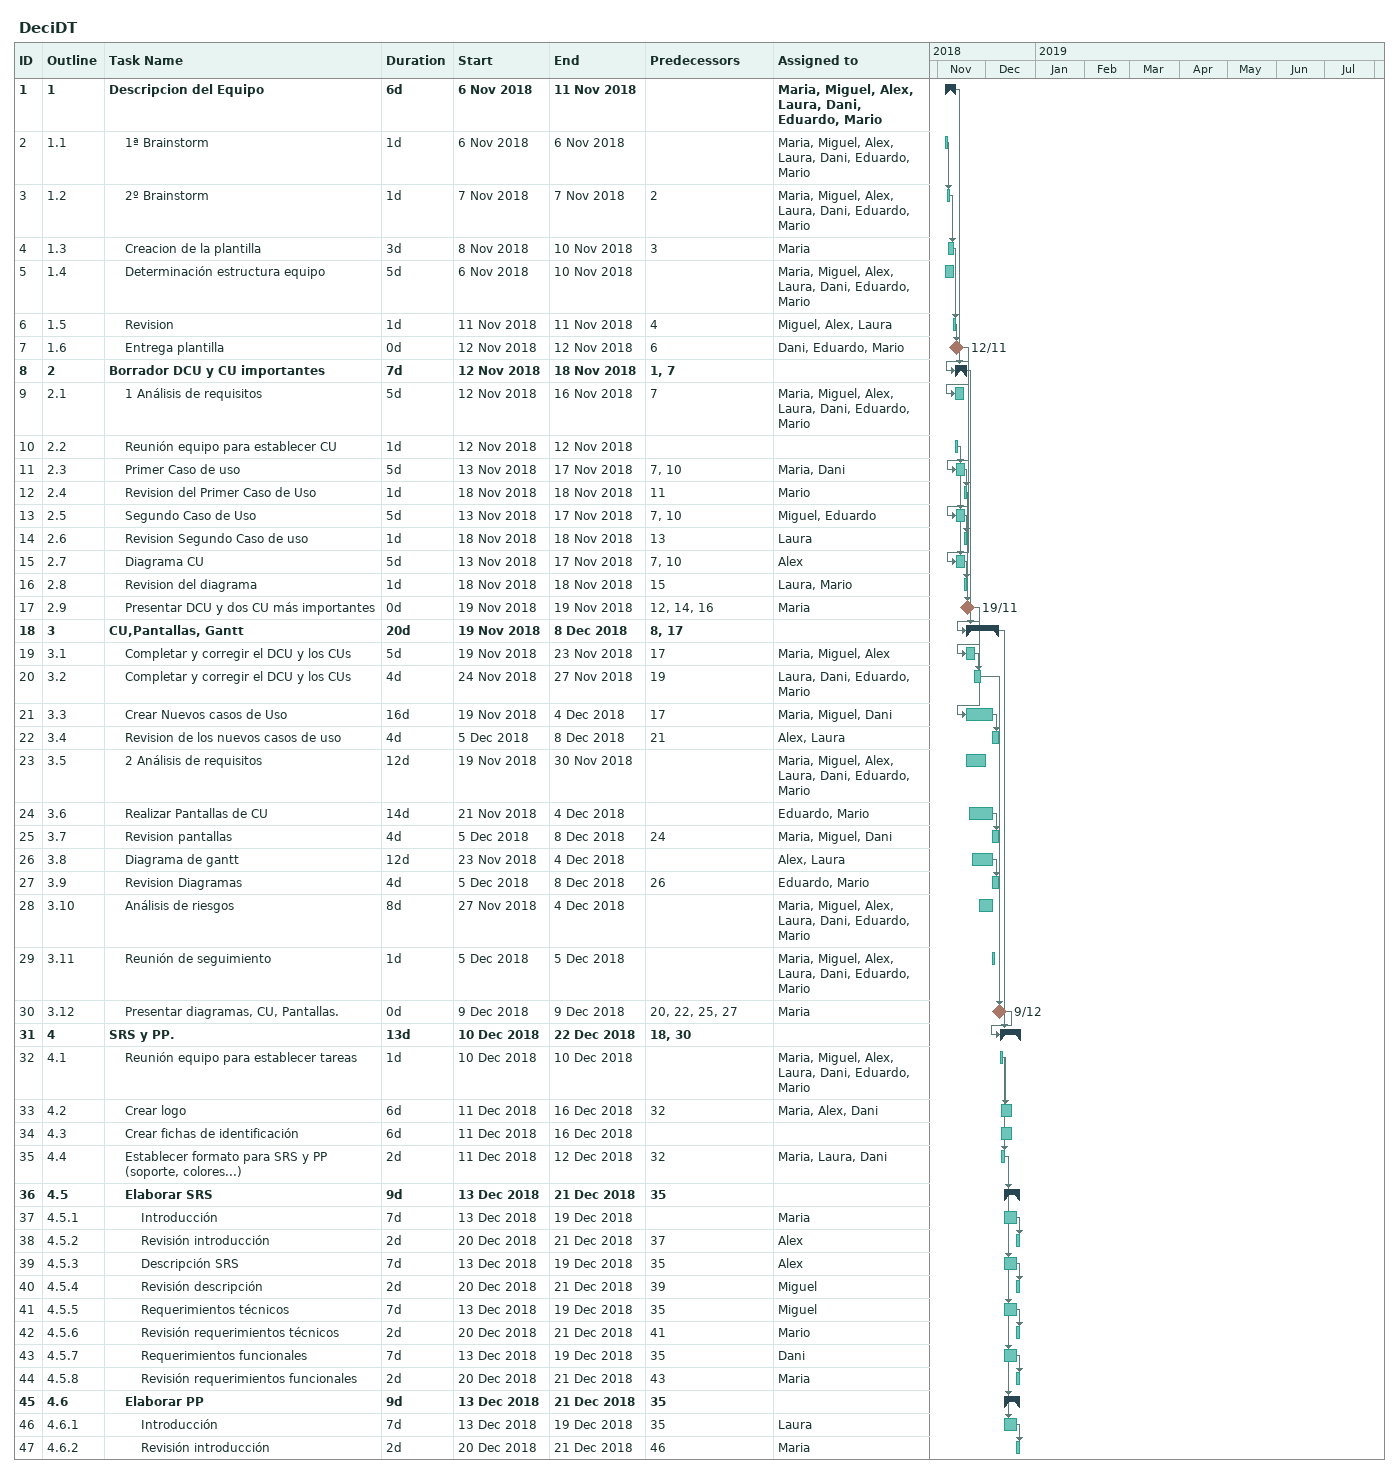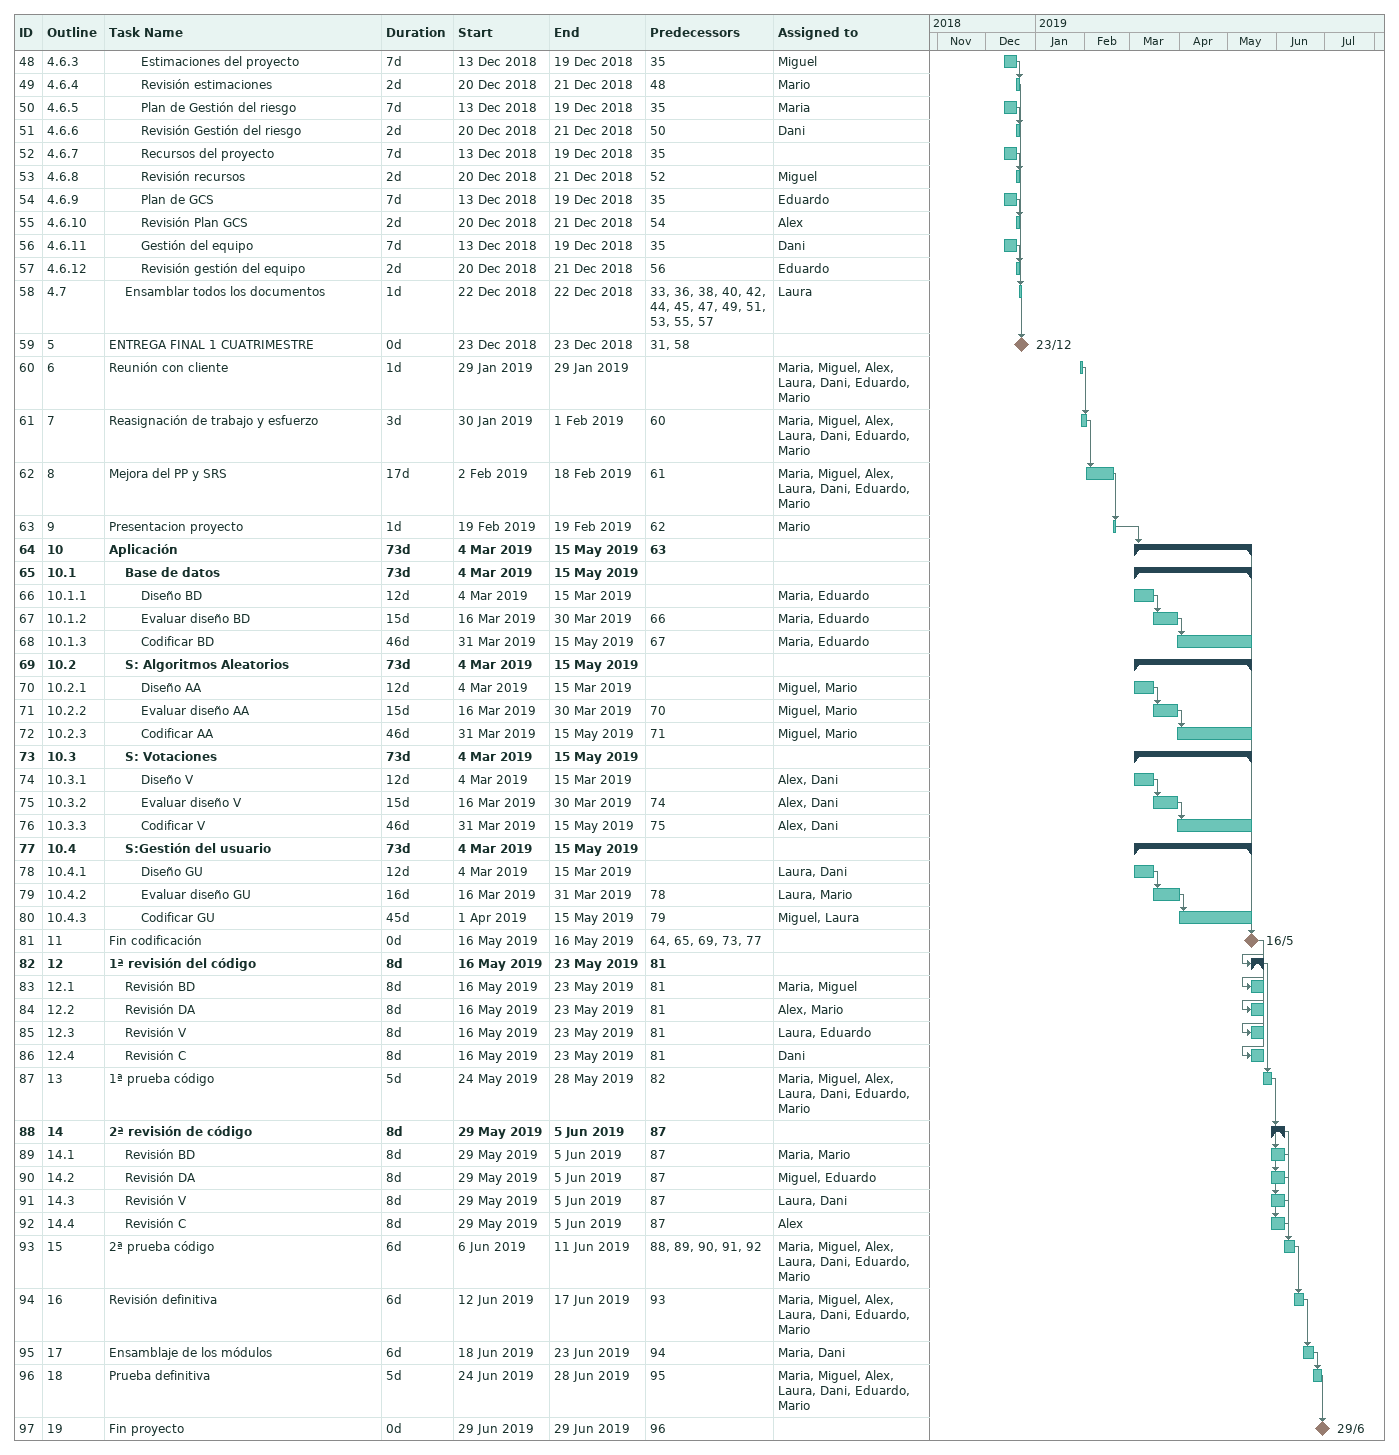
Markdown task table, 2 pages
DeciDT

| ID | WBS | Task | Duration | Start | Finish | Predecessors | Resources |
|---|---|---|---|---|---|---|---|
| 1 | 1 | **Descripcion del Equipo** | 6d | 2018-11-06 | 2018-11-11 |  | Maria, Miguel, Alex, Laura, Dani, Eduardo, Mario |
| 2 | 1.1 | 1ª Brainstorm | 1d | 2018-11-06 | 2018-11-06 |  | Maria, Miguel, Alex, Laura, Dani, Eduardo, Mario |
| 3 | 1.2 | 2º Brainstorm | 1d | 2018-11-07 | 2018-11-07 | 2 | Maria, Miguel, Alex, Laura, Dani, Eduardo, Mario |
| 4 | 1.3 | Creacion de la plantilla | 3d | 2018-11-08 | 2018-11-10 | 3 | Maria |
| 5 | 1.4 | Determinación estructura equipo | 5d | 2018-11-06 | 2018-11-10 |  | Maria, Miguel, Alex, Laura, Dani, Eduardo, Mario |
| 6 | 1.5 | Revision | 1d | 2018-11-11 | 2018-11-11 | 4 | Miguel, Alex, Laura |
| 7 | 1.6 | Entrega plantilla | 0d | 2018-11-12 | 2018-11-12 | 6 | Dani, Eduardo, Mario |
| 8 | 2 | **Borrador DCU y CU importantes** | 7d | 2018-11-12 | 2018-11-18 | 1, 7 |  |
| 9 | 2.1 | 1 Análisis de requisitos | 5d | 2018-11-12 | 2018-11-16 | 7 | Maria, Miguel, Alex, Laura, Dani, Eduardo, Mario |
| 10 | 2.2 | Reunión equipo para establecer CU | 1d | 2018-11-12 | 2018-11-12 |  |  |
| 11 | 2.3 | Primer Caso de uso | 5d | 2018-11-13 | 2018-11-17 | 7, 10 | Maria, Dani |
| 12 | 2.4 | Revision del Primer Caso de Uso | 1d | 2018-11-18 | 2018-11-18 | 11 | Mario |
| 13 | 2.5 | Segundo Caso de Uso | 5d | 2018-11-13 | 2018-11-17 | 7, 10 | Miguel, Eduardo |
| 14 | 2.6 | Revision Segundo Caso de uso | 1d | 2018-11-18 | 2018-11-18 | 13 | Laura |
| 15 | 2.7 | Diagrama CU | 5d | 2018-11-13 | 2018-11-17 | 7, 10 | Alex |
| 16 | 2.8 | Revision del diagrama | 1d | 2018-11-18 | 2018-11-18 | 15 | Laura, Mario |
| 17 | 2.9 | Presentar DCU y dos CU más importantes | 0d | 2018-11-19 | 2018-11-19 | 12, 14, 16 | Maria |
| 18 | 3 | **CU,Pantallas, Gantt** | 20d | 2018-11-19 | 2018-12-08 | 8, 17 |  |
| 19 | 3.1 | Completar y corregir el DCU y los CUs | 5d | 2018-11-19 | 2018-11-23 | 17 | Maria, Miguel, Alex |
| 20 | 3.2 | Completar y corregir el DCU y los CUs | 4d | 2018-11-24 | 2018-11-27 | 19 | Laura, Dani, Eduardo, Mario |
| 21 | 3.3 | Crear Nuevos casos de Uso | 16d | 2018-11-19 | 2018-12-04 | 17 | Maria, Miguel, Dani |
| 22 | 3.4 | Revision de los nuevos casos de uso | 4d | 2018-12-05 | 2018-12-08 | 21 | Alex, Laura |
| 23 | 3.5 | 2 Análisis de requisitos | 12d | 2018-11-19 | 2018-11-30 |  | Maria, Miguel, Alex, Laura, Dani, Eduardo, Mario |
| 24 | 3.6 | Realizar Pantallas de CU | 14d | 2018-11-21 | 2018-12-04 |  | Eduardo, Mario |
| 25 | 3.7 | Revision pantallas | 4d | 2018-12-05 | 2018-12-08 | 24 | Maria, Miguel, Dani |
| 26 | 3.8 | Diagrama de gantt | 12d | 2018-11-23 | 2018-12-04 |  | Alex, Laura |
| 27 | 3.9 | Revision Diagramas | 4d | 2018-12-05 | 2018-12-08 | 26 | Eduardo, Mario |
| 28 | 3.10 | Análisis de riesgos | 8d | 2018-11-27 | 2018-12-04 |  | Maria, Miguel, Alex, Laura, Dani, Eduardo, Mario |
| 29 | 3.11 | Reunión de seguimiento | 1d | 2018-12-05 | 2018-12-05 |  | Maria, Miguel, Alex, Laura, Dani, Eduardo, Mario |
| 30 | 3.12 | Presentar diagramas, CU, Pantallas. | 0d | 2018-12-09 | 2018-12-09 | 20, 22, 25, 27 | Maria |
| 31 | 4 | **SRS y PP.** | 13d | 2018-12-10 | 2018-12-22 | 18, 30 |  |
| 32 | 4.1 | Reunión equipo para establecer tareas | 1d | 2018-12-10 | 2018-12-10 |  | Maria, Miguel, Alex, Laura, Dani, Eduardo, Mario |
| 33 | 4.2 | Crear logo | 6d | 2018-12-11 | 2018-12-16 | 32 | Maria, Alex, Dani |
| 34 | 4.3 | Crear fichas de identificación | 6d | 2018-12-11 | 2018-12-16 |  |  |
| 35 | 4.4 | Establecer formato para SRS y PP (soporte, colores...) | 2d | 2018-12-11 | 2018-12-12 | 32 | Maria, Laura, Dani |
| 36 | 4.5 | **Elaborar SRS** | 9d | 2018-12-13 | 2018-12-21 | 35 |  |
| 37 | 4.5.1 | Introducción | 7d | 2018-12-13 | 2018-12-19 |  | Maria |
| 38 | 4.5.2 | Revisión introducción | 2d | 2018-12-20 | 2018-12-21 | 37 | Alex |
| 39 | 4.5.3 | Descripción SRS | 7d | 2018-12-13 | 2018-12-19 | 35 | Alex |
| 40 | 4.5.4 | Revisión descripción | 2d | 2018-12-20 | 2018-12-21 | 39 | Miguel |
| 41 | 4.5.5 | Requerimientos técnicos | 7d | 2018-12-13 | 2018-12-19 | 35 | Miguel |
| 42 | 4.5.6 | Revisión requerimientos técnicos | 2d | 2018-12-20 | 2018-12-21 | 41 | Mario |
| 43 | 4.5.7 | Requerimientos funcionales | 7d | 2018-12-13 | 2018-12-19 | 35 | Dani |
| 44 | 4.5.8 | Revisión requerimientos funcionales | 2d | 2018-12-20 | 2018-12-21 | 43 | Maria |
| 45 | 4.6 | **Elaborar PP** | 9d | 2018-12-13 | 2018-12-21 | 35 |  |
| 46 | 4.6.1 | Introducción | 7d | 2018-12-13 | 2018-12-19 | 35 | Laura |
| 47 | 4.6.2 | Revisión introducción | 2d | 2018-12-20 | 2018-12-21 | 46 | Maria |
| 48 | 4.6.3 | Estimaciones del proyecto | 7d | 2018-12-13 | 2018-12-19 | 35 | Miguel |
| 49 | 4.6.4 | Revisión estimaciones | 2d | 2018-12-20 | 2018-12-21 | 48 | Mario |
| 50 | 4.6.5 | Plan de Gestión del riesgo | 7d | 2018-12-13 | 2018-12-19 | 35 | Maria |
| 51 | 4.6.6 | Revisión Gestión del riesgo | 2d | 2018-12-20 | 2018-12-21 | 50 | Dani |
| 52 | 4.6.7 | Recursos del proyecto | 7d | 2018-12-13 | 2018-12-19 | 35 |  |
| 53 | 4.6.8 | Revisión recursos | 2d | 2018-12-20 | 2018-12-21 | 52 | Miguel |
| 54 | 4.6.9 | Plan de GCS | 7d | 2018-12-13 | 2018-12-19 | 35 | Eduardo |
| 55 | 4.6.10 | Revisión Plan GCS | 2d | 2018-12-20 | 2018-12-21 | 54 | Alex |
| 56 | 4.6.11 | Gestión del equipo | 7d | 2018-12-13 | 2018-12-19 | 35 | Dani |
| 57 | 4.6.12 | Revisión gestión del equipo | 2d | 2018-12-20 | 2018-12-21 | 56 | Eduardo |
| 58 | 4.7 | Ensamblar todos los documentos | 1d | 2018-12-22 | 2018-12-22 | 33, 36, 38, 40, 42, 44, 45, 47, 49, 51, 53, 55, 57 | Laura |
| 59 | 5 | ENTREGA FINAL 1 CUATRIMESTRE | 0d | 2018-12-23 | 2018-12-23 | 31, 58 |  |
| 60 | 6 | Reunión con cliente | 1d | 2019-01-29 | 2019-01-29 |  | Maria, Miguel, Alex, Laura, Dani, Eduardo, Mario |
| 61 | 7 | Reasignación de trabajo y esfuerzo | 3d | 2019-01-30 | 2019-02-01 | 60 | Maria, Miguel, Alex, Laura, Dani, Eduardo, Mario |
| 62 | 8 | Mejora del PP y SRS | 17d | 2019-02-02 | 2019-02-18 | 61 | Maria, Miguel, Alex, Laura, Dani, Eduardo, Mario |
| 63 | 9 | Presentacion proyecto | 1d | 2019-02-19 | 2019-02-19 | 62 | Mario |
| 64 | 10 | **Aplicación** | 73d | 2019-03-04 | 2019-05-15 | 63 |  |
| 65 | 10.1 | **Base de datos** | 73d | 2019-03-04 | 2019-05-15 |  |  |
| 66 | 10.1.1 | Diseño BD | 12d | 2019-03-04 | 2019-03-15 |  | Maria, Eduardo |
| 67 | 10.1.2 | Evaluar diseño BD | 15d | 2019-03-16 | 2019-03-30 | 66 | Maria, Eduardo |
| 68 | 10.1.3 | Codificar BD | 46d | 2019-03-31 | 2019-05-15 | 67 | Maria, Eduardo |
| 69 | 10.2 | **S: Algoritmos Aleatorios** | 73d | 2019-03-04 | 2019-05-15 |  |  |
| 70 | 10.2.1 | Diseño AA | 12d | 2019-03-04 | 2019-03-15 |  | Miguel, Mario |
| 71 | 10.2.2 | Evaluar diseño AA | 15d | 2019-03-16 | 2019-03-30 | 70 | Miguel, Mario |
| 72 | 10.2.3 | Codificar AA | 46d | 2019-03-31 | 2019-05-15 | 71 | Miguel, Mario |
| 73 | 10.3 | **S: Votaciones** | 73d | 2019-03-04 | 2019-05-15 |  |  |
| 74 | 10.3.1 | Diseño V | 12d | 2019-03-04 | 2019-03-15 |  | Alex, Dani |
| 75 | 10.3.2 | Evaluar diseño V | 15d | 2019-03-16 | 2019-03-30 | 74 | Alex, Dani |
| 76 | 10.3.3 | Codificar V | 46d | 2019-03-31 | 2019-05-15 | 75 | Alex, Dani |
| 77 | 10.4 | **S:Gestión del usuario** | 73d | 2019-03-04 | 2019-05-15 |  |  |
| 78 | 10.4.1 | Diseño GU | 12d | 2019-03-04 | 2019-03-15 |  | Laura, Dani |
| 79 | 10.4.2 | Evaluar diseño GU | 16d | 2019-03-16 | 2019-03-31 | 78 | Laura, Mario |
| 80 | 10.4.3 | Codificar GU | 45d | 2019-04-01 | 2019-05-15 | 79 | Miguel, Laura |
| 81 | 11 | Fin codificación | 0d | 2019-05-16 | 2019-05-16 | 64, 65, 69, 73, 77 |  |
| 82 | 12 | **1ª revisión del código** | 8d | 2019-05-16 | 2019-05-23 | 81 |  |
| 83 | 12.1 | Revisión BD | 8d | 2019-05-16 | 2019-05-23 | 81 | Maria, Miguel |
| 84 | 12.2 | Revisión DA | 8d | 2019-05-16 | 2019-05-23 | 81 | Alex, Mario |
| 85 | 12.3 | Revisión V | 8d | 2019-05-16 | 2019-05-23 | 81 | Laura, Eduardo |
| 86 | 12.4 | Revisión C | 8d | 2019-05-16 | 2019-05-23 | 81 | Dani |
| 87 | 13 | 1ª prueba código | 5d | 2019-05-24 | 2019-05-28 | 82 | Maria, Miguel, Alex, Laura, Dani, Eduardo, Mario |
| 88 | 14 | **2ª revisión de código** | 8d | 2019-05-29 | 2019-06-05 | 87 |  |
| 89 | 14.1 | Revisión BD | 8d | 2019-05-29 | 2019-06-05 | 87 | Maria, Mario |
| 90 | 14.2 | Revisión DA | 8d | 2019-05-29 | 2019-06-05 | 87 | Miguel, Eduardo |
| 91 | 14.3 | Revisión V | 8d | 2019-05-29 | 2019-06-05 | 87 | Laura, Dani |
| 92 | 14.4 | Revisión C | 8d | 2019-05-29 | 2019-06-05 | 87 | Alex |
| 93 | 15 | 2ª prueba código | 6d | 2019-06-06 | 2019-06-11 | 88, 89, 90, 91, 92 | Maria, Miguel, Alex, Laura, Dani, Eduardo, Mario |
| 94 | 16 | Revisión definitiva | 6d | 2019-06-12 | 2019-06-17 | 93 | Maria, Miguel, Alex, Laura, Dani, Eduardo, Mario |
| 95 | 17 | Ensamblaje de los módulos | 6d | 2019-06-18 | 2019-06-23 | 94 | Maria, Dani |
| 96 | 18 | Prueba definitiva | 5d | 2019-06-24 | 2019-06-28 | 95 | Maria, Miguel, Alex, Laura, Dani, Eduardo, Mario |
| 97 | 19 | Fin proyecto | 0d | 2019-06-29 | 2019-06-29 | 96 |  |
